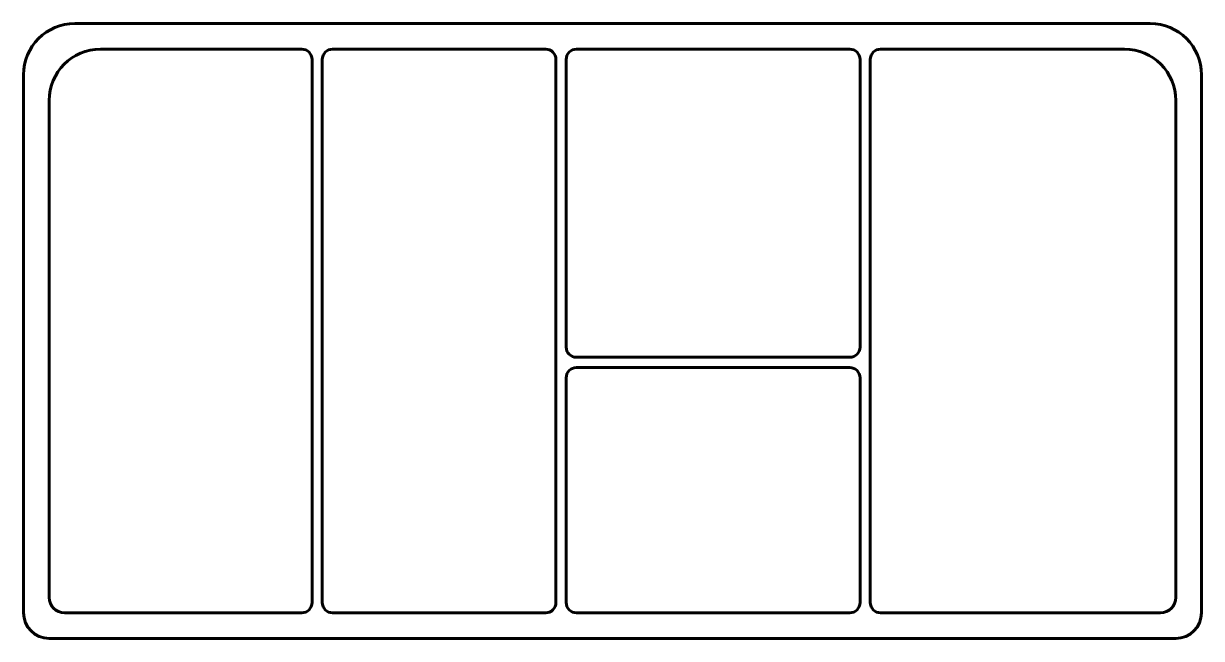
# Model space of a CAD drawing. Header units: millimetres. Extents: x -115 to 115, y -60 to 60.
import ezdxf

# ---------------------------------------------------------------- set-up
doc = ezdxf.new("R2010")
doc.units = ezdxf.units.MM
doc.linetypes.add('K5LT_BASIC', pattern=[0])

msp = doc.modelspace()

# ---------------------------------------------------------------- linework, layer by layer
at = {"color": 150, "linetype": 'K5LT_BASIC', "lineweight": 60, "true_color": 0x0080ff}
for p, q in [((105, 60), (-105, 60)), ((-60.67, 55), (-100, 55)), ((-58.67, 53), (-58.67, -53)), ((-56.67, 53), (-56.67, -53)), ((-13.05, 55), (-54.67, 55)), ((-11.05, 53), (-11.05, -53)), ((-9.05, 53), (-9.05, -3.13)), ((46.33, 55), (-7.05, 55)), ((48.33, 53), (48.33, -3.13)), ((50.33, 53), (50.33, -53)), ((100, 55), (52.33, 55)), ((-115, 50), (-115, -55)), ((115, -55), (115, 50)), ((-110, 45), (-110, -52)), ((110, -52), (110, 45)), ((-7.05, -5.13), (46.33, -5.13)), ((-9.05, -9.13), (-9.05, -53)), ((-7.05, -7.13), (46.33, -7.13)), ((48.33, -9.13), (48.33, -53)), ((-107, -55), (-60.67, -55)), ((-54.67, -55), (-13.05, -55)), ((-7.05, -55), (46.33, -55)), ((52.33, -55), (107, -55)), ((-110, -60), (110, -60))]:
    msp.add_line(p, q, dxfattribs=at)
for centre, radius, start, end in [((-105, 50), 10, 90, 180), ((105, 50), 10, 0, 90), ((-100, 45), 10, 90, 180), ((-60.67, 53), 2, 0, 90), ((-54.67, 53), 2, 90, 180), ((-13.05, 53), 2, 0, 90), ((-7.05, 53), 2, 90, 180), ((46.33, 53), 2, 0, 90), ((52.33, 53), 2, 90, 180), ((100, 45), 10, 0, 90), ((-7.05, -3.13), 2, 180, 270), ((46.33, -3.13), 2, 270, 0), ((-7.05, -9.13), 2, 90, 180), ((46.33, -9.13), 2, 0, 90), ((-107, -52), 3, 180, 270), ((107, -52), 3, 270, 0), ((-110, -55), 5, 180, 270), ((-60.67, -53), 2, 270, 0), ((-54.67, -53), 2, 180, 270), ((-13.05, -53), 2, 270, 0), ((-7.05, -53), 2, 180, 270), ((46.33, -53), 2, 270, 0), ((52.33, -53), 2, 180, 270), ((110, -55), 5, 270, 0)]:
    msp.add_arc(centre, radius, start, end, dxfattribs=at)

doc.saveas('drawing.dxf')
